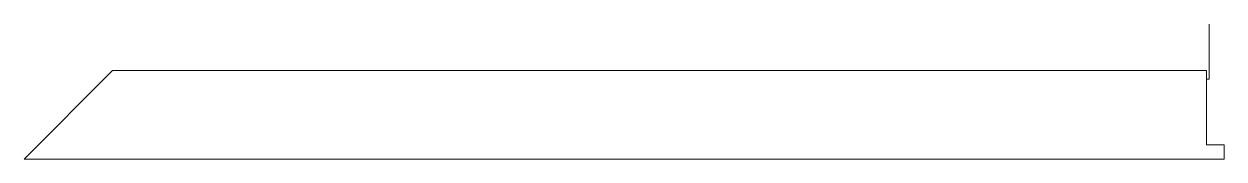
# Model space of a CAD drawing. Header units: millimetres. Extents: x -74924 to -73634, y 4830 to 4975.
import ezdxf

# ---------------------------------------------------------------- set-up
doc = ezdxf.new("R2010")
doc.units = ezdxf.units.MM
doc.layers.add('C1 KASA', color=20, linetype='Continuous')
doc.layers.add('KOMPOZIT', color=117, linetype='Continuous', true_color=0x567b60)

# ---------------------------------------------------------------- blocks, each defined once
blk = doc.blocks.new('A$C4d2d9406')
at = {"layer": 'C1 KASA', "lineweight": 0}
blk.add_lwpolyline([(1319, 114.7), (1322, 114.7), (1322, 174.1)], dxfattribs=at)
blk.add_lwpolyline([(1319, 124.1), (1319, 44.1), (1338, 44.1), (1338, 28.9), (48.1, 28.9), (143.3, 124.1)], close=True, dxfattribs=at)
blk = doc.blocks.new('kose yatay ımalat')
at = {"layer": 'C1 KASA', "lineweight": 0}
blk.add_blockref('A$C4d2d9406', (-48.1, -28.9), dxfattribs=at)

msp = doc.modelspace()

# ---------------------------------------------------------------- block references
at = {"layer": 'KOMPOZIT'}
msp.add_blockref('kose yatay ımalat', (-74924, 4830.1), dxfattribs=at)

doc.saveas('drawing.dxf')
